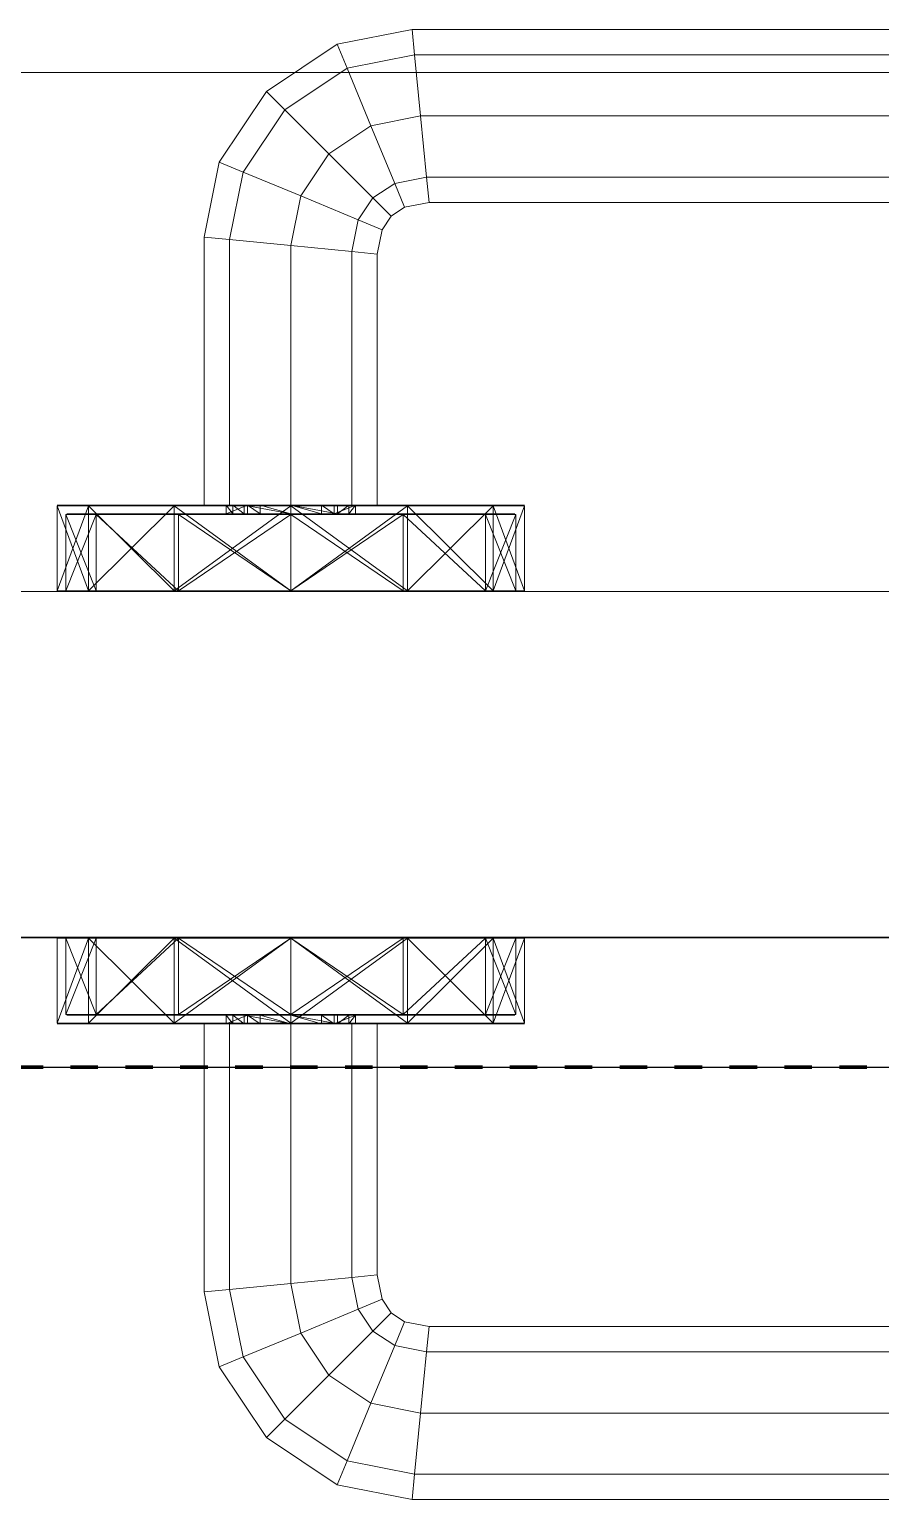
# Model space of a CAD drawing. Header units: millimetres. Extents: x -5300 to 98858, y -5196 to 93886.
# Drawn here: x 6457.8 to 6556.2, y 88325 to 88495 of the extents above; entities that cross this region are included whole.
import ezdxf

# ---------------------------------------------------------------- set-up
doc = ezdxf.new("R2010")
doc.units = ezdxf.units.MM
doc.linetypes.add('Штрих', pattern=[6.35, 3.175, -3.175])
doc.linetypes.add('Штрих_2_', pattern=[6.35, 3.175, -3.175])
for name, color, linetype, lineweight, true_color in [('_Разделитель помещений_', 4, 'Штрих', 70, 0x00ffff), ('Двери', 7, 'Continuous', 18, 0x7f7f7f), ('Стены', 7, 'Continuous', 18, 0x7f7f7f), ('Стены разрез', 7, 'Continuous', 50, 0x7f7f7f)]:
    doc.layers.add(name, color=color, linetype=linetype, lineweight=lineweight, true_color=true_color)

# ---------------------------------------------------------------- blocks, each defined once
blk = doc.blocks.new('СТВ_Перегородка_Кирпич 208370 - СТВ_Перегородка_Кирпич 208370-248292-Подвал')
at = {"layer": 'Стены', "color": 254, "true_color": 0xd4d4d4}
for p, q in [((6350, 88390), (6970, 88390)), ((6970, 88390), (6350, 88390)), ((6970, 88375), (6350, 88375))]:
    blk.add_line(p, q, dxfattribs=at)
at = {"layer": 'Стены разрез', "color": 254, "lineweight": 25, "true_color": 0xd4d4d4}
for p, q in [((150, 88390), (12600, 88390)), ((7230, 88390), (5340, 88390)), ((5340, 88375), (7230, 88375))]:
    blk.add_line(p, q, dxfattribs=at)
blk = doc.blocks.new('Дн-12 208426 - Дн-12-248355-Подвал')
at = {"layer": 'Двери', "color": 254, "true_color": 0xd4d4d4}
for p, q in [((6493.36, 88493.28), (6502.02, 88495)), ((6502.02, 88495), (6493.36, 88493.28)), ((6502.02, 88495), (6502.3, 88492.07)), ((6502.3, 88492.07), (6502.02, 88495)), ((6502.02, 88495), (6583.98, 88495)), ((6502.3, 88492.07), (6502.02, 88495)), ((6583.98, 88495), (6502.02, 88495)), ((6502.02, 88495), (6502.3, 88492.07)), ((6485.18, 88487.82), (6493.36, 88493.28)), ((6493.36, 88493.28), (6485.18, 88487.82)), ((6493.36, 88493.28), (6494.5, 88490.52)), ((6494.5, 88490.52), (6493.36, 88493.28)), ((6494.5, 88490.52), (6493.36, 88493.28)), ((6493.36, 88493.28), (6494.5, 88490.52)), ((6502.3, 88492.07), (6494.5, 88490.52)), ((6494.5, 88490.52), (6502.3, 88492.07)), ((6494.5, 88490.52), (6502.3, 88492.07)), ((6502.3, 88492.07), (6494.5, 88490.52)), ((6583.7, 88492.07), (6502.3, 88492.07)), ((6502.3, 88492.07), (6503, 88485)), ((6503, 88485), (6502.3, 88492.07)), ((6502.3, 88492.07), (6583.7, 88492.07)), ((6502.3, 88492.07), (6583.7, 88492.07)), ((6503, 88485), (6502.3, 88492.07)), ((6583.7, 88492.07), (6502.3, 88492.07)), ((6502.3, 88492.07), (6503, 88485)), ((6494.5, 88490.52), (6487.3, 88485.7)), ((6487.3, 88485.7), (6494.5, 88490.52)), ((6487.3, 88485.7), (6494.5, 88490.52)), ((6494.5, 88490.52), (6487.3, 88485.7)), ((6494.5, 88490.52), (6497.26, 88483.86)), ((6497.26, 88483.86), (6494.5, 88490.52)), ((6497.26, 88483.86), (6494.5, 88490.52)), ((6494.5, 88490.52), (6497.26, 88483.86)), ((6970, 88490), (6350, 88490)), ((6350, 88490), (6970, 88490)), ((6450, 88490), (6870, 88490)), ((6870, 88490), (6450, 88490)), ((6479.72, 88479.64), (6485.18, 88487.82)), ((6485.18, 88487.82), (6479.72, 88479.64)), ((6485.18, 88487.82), (6487.3, 88485.7)), ((6487.3, 88485.7), (6485.18, 88487.82)), ((6487.3, 88485.7), (6485.18, 88487.82)), ((6485.18, 88487.82), (6487.3, 88485.7)), ((6487.3, 88485.7), (6482.48, 88478.5)), ((6482.48, 88478.5), (6487.3, 88485.7)), ((6482.48, 88478.5), (6487.3, 88485.7)), ((6487.3, 88485.7), (6482.48, 88478.5)), ((6487.3, 88485.7), (6492.39, 88480.61)), ((6492.39, 88480.61), (6487.3, 88485.7)), ((6492.39, 88480.61), (6487.3, 88485.7)), ((6487.3, 88485.7), (6492.39, 88480.61)), ((6497.26, 88483.86), (6492.39, 88480.61)), ((6492.39, 88480.61), (6497.26, 88483.86)), ((6492.39, 88480.61), (6497.26, 88483.86)), ((6497.26, 88483.86), (6492.39, 88480.61)), ((6503, 88485), (6497.26, 88483.86)), ((6497.26, 88483.86), (6503, 88485)), ((6497.26, 88483.86), (6503, 88485)), ((6503, 88485), (6497.26, 88483.86)), ((6497.26, 88483.86), (6500.02, 88477.2)), ((6500.02, 88477.2), (6497.26, 88483.86)), ((6500.02, 88477.2), (6497.26, 88483.86)), ((6497.26, 88483.86), (6500.02, 88477.2)), ((6583, 88485), (6503, 88485)), ((6503, 88485), (6503.7, 88477.93)), ((6503.7, 88477.93), (6503, 88485)), ((6503, 88485), (6583, 88485)), ((6503, 88485), (6583, 88485)), ((6503.7, 88477.93), (6503, 88485)), ((6583, 88485), (6503, 88485)), ((6503, 88485), (6503.7, 88477.93)), ((6492.39, 88480.61), (6489.14, 88475.74)), ((6489.14, 88475.74), (6492.39, 88480.61)), ((6489.14, 88475.74), (6492.39, 88480.61)), ((6492.39, 88480.61), (6489.14, 88475.74)), ((6492.39, 88480.61), (6497.49, 88475.51)), ((6497.49, 88475.51), (6492.39, 88480.61)), ((6497.49, 88475.51), (6492.39, 88480.61)), ((6492.39, 88480.61), (6497.49, 88475.51)), ((6478, 88470.98), (6479.72, 88479.64)), ((6479.72, 88479.64), (6478, 88470.98)), ((6479.72, 88479.64), (6482.48, 88478.5)), ((6482.48, 88478.5), (6479.72, 88479.64)), ((6482.48, 88478.5), (6479.72, 88479.64)), ((6479.72, 88479.64), (6482.48, 88478.5)), ((6482.48, 88478.5), (6480.93, 88470.7)), ((6480.93, 88470.7), (6482.48, 88478.5)), ((6480.93, 88470.7), (6482.48, 88478.5)), ((6482.48, 88478.5), (6480.93, 88470.7)), ((6482.48, 88478.5), (6489.14, 88475.74)), ((6489.14, 88475.74), (6482.48, 88478.5)), ((6489.14, 88475.74), (6482.48, 88478.5)), ((6482.48, 88478.5), (6489.14, 88475.74)), ((6500.02, 88477.2), (6497.49, 88475.51)), ((6497.49, 88475.51), (6500.02, 88477.2)), ((6497.49, 88475.51), (6500.02, 88477.2)), ((6500.02, 88477.2), (6497.49, 88475.51)), ((6503.7, 88477.93), (6500.02, 88477.2)), ((6500.02, 88477.2), (6503.7, 88477.93)), ((6500.02, 88477.2), (6503.7, 88477.93)), ((6503.7, 88477.93), (6500.02, 88477.2)), ((6500.02, 88477.2), (6501.16, 88474.44)), ((6501.16, 88474.44), (6500.02, 88477.2)), ((6501.16, 88474.44), (6500.02, 88477.2)), ((6500.02, 88477.2), (6501.16, 88474.44)), ((6582.3, 88477.93), (6503.7, 88477.93)), ((6503.7, 88477.93), (6503.98, 88475)), ((6503.98, 88475), (6503.7, 88477.93)), ((6503.7, 88477.93), (6582.3, 88477.93)), ((6503.7, 88477.93), (6582.3, 88477.93)), ((6503.98, 88475), (6503.7, 88477.93)), ((6582.3, 88477.93), (6503.7, 88477.93)), ((6503.7, 88477.93), (6503.98, 88475)), ((6489.14, 88475.74), (6488, 88470)), ((6488, 88470), (6489.14, 88475.74)), ((6488, 88470), (6489.14, 88475.74)), ((6489.14, 88475.74), (6488, 88470)), ((6489.14, 88475.74), (6495.8, 88472.98)), ((6495.8, 88472.98), (6489.14, 88475.74)), ((6495.8, 88472.98), (6489.14, 88475.74)), ((6489.14, 88475.74), (6495.8, 88472.98)), ((6497.49, 88475.51), (6495.8, 88472.98)), ((6495.8, 88472.98), (6497.49, 88475.51)), ((6495.8, 88472.98), (6497.49, 88475.51)), ((6497.49, 88475.51), (6495.8, 88472.98)), ((6497.49, 88475.51), (6499.6, 88473.4)), ((6499.6, 88473.4), (6497.49, 88475.51)), ((6499.6, 88473.4), (6497.49, 88475.51)), ((6497.49, 88475.51), (6499.6, 88473.4)), ((6503.98, 88475), (6501.16, 88474.44)), ((6501.16, 88474.44), (6503.98, 88475)), ((6582.02, 88475), (6503.98, 88475)), ((6503.98, 88475), (6582.02, 88475)), ((6499.6, 88473.4), (6498.56, 88471.84)), ((6498.56, 88471.84), (6499.6, 88473.4)), ((6501.16, 88474.44), (6499.6, 88473.4)), ((6499.6, 88473.4), (6501.16, 88474.44)), ((6495.8, 88472.98), (6495.07, 88469.3)), ((6495.07, 88469.3), (6495.8, 88472.98)), ((6495.07, 88469.3), (6495.8, 88472.98)), ((6495.8, 88472.98), (6495.07, 88469.3)), ((6495.8, 88472.98), (6498.56, 88471.84)), ((6498.56, 88471.84), (6495.8, 88472.98)), ((6498.56, 88471.84), (6495.8, 88472.98)), ((6495.8, 88472.98), (6498.56, 88471.84)), ((6498.56, 88471.84), (6498, 88469.02)), ((6498, 88469.02), (6498.56, 88471.84)), ((6478, 88440), (6478, 88470.98)), ((6478, 88470.98), (6480.93, 88470.7)), ((6480.93, 88470.7), (6478, 88470.98)), ((6478, 88470.98), (6478, 88440)), ((6480.93, 88470.7), (6478, 88470.98)), ((6478, 88470.98), (6480.93, 88470.7)), ((6480.93, 88470.7), (6480.93, 88440)), ((6480.93, 88440), (6480.93, 88470.7)), ((6480.93, 88440), (6480.93, 88470.7)), ((6480.93, 88470.7), (6488, 88470)), ((6488, 88470), (6480.93, 88470.7)), ((6480.93, 88470.7), (6480.93, 88440)), ((6488, 88470), (6480.93, 88470.7)), ((6480.93, 88470.7), (6488, 88470)), ((6488, 88470), (6488, 88440)), ((6488, 88440), (6488, 88470)), ((6488, 88440), (6488, 88470)), ((6488, 88470), (6495.07, 88469.3)), ((6495.07, 88469.3), (6488, 88470)), ((6488, 88470), (6488, 88440)), ((6495.07, 88469.3), (6488, 88470)), ((6488, 88470), (6495.07, 88469.3)), ((6495.07, 88469.3), (6495.07, 88440)), ((6495.07, 88440), (6495.07, 88469.3)), ((6495.07, 88440), (6495.07, 88469.3)), ((6495.07, 88469.3), (6498, 88469.02)), ((6498, 88469.02), (6495.07, 88469.3)), ((6495.07, 88469.3), (6495.07, 88440)), ((6498, 88469.02), (6495.07, 88469.3)), ((6495.07, 88469.3), (6498, 88469.02)), ((6498, 88469.02), (6498, 88440)), ((6498, 88440), (6498, 88469.02)), ((6464.62, 88440), (6461, 88440)), ((6461, 88440), (6464.62, 88440)), ((6461, 88440), (6474.5, 88440)), ((6464.62, 88439.9), (6461, 88439.9)), ((6461, 88439.9), (6464.62, 88439.9)), ((6461, 88439.9), (6461, 88430.1)), ((6464.62, 88439.9), (6461, 88430.1)), ((6461, 88439.9), (6464.62, 88430.1)), ((6464.62, 88439.9), (6461, 88439.9)), ((6461, 88439.9), (6464.62, 88439.9)), ((6461, 88439.9), (6461, 88430.1)), ((6464.62, 88439.9), (6461, 88430.1)), ((6461, 88439.9), (6464.62, 88430.1)), ((6464.7, 88440), (6461.1, 88440)), ((6461.1, 88440), (6464.7, 88440)), ((6483, 88440), (6461.1, 88440)), ((6483, 88440), (6461.1, 88440)), ((6483, 88440), (6461.1, 88440)), ((6474.5, 88440), (6464.62, 88440)), ((6464.62, 88440), (6474.5, 88440)), ((6464.62, 88440), (6474.5, 88440)), ((6474.5, 88439.9), (6464.62, 88439.9)), ((6474.5, 88439.9), (6464.62, 88439.9)), ((6474.5, 88439.9), (6464.62, 88430.1)), ((6464.62, 88439.9), (6464.62, 88430.1)), ((6474.5, 88430.1), (6464.62, 88439.9)), ((6464.62, 88430.1), (6464.62, 88439.9)), ((6474.5, 88439.9), (6464.62, 88439.9)), ((6474.5, 88439.9), (6464.62, 88439.9)), ((6474.5, 88439.9), (6464.62, 88430.1)), ((6464.62, 88439.9), (6464.62, 88430.1)), ((6474.5, 88430.1), (6464.62, 88439.9)), ((6464.62, 88430.1), (6464.62, 88439.9)), ((6474.55, 88440), (6464.7, 88440)), ((6474.55, 88440), (6464.7, 88440)), ((6481.28, 88440), (6464.7, 88440)), ((6480.53, 88440), (6464.7, 88440)), ((6483, 88440), (6464.7, 88440)), ((6483, 88440), (6464.7, 88440)), ((6483, 88440), (6464.7, 88440)), ((6488, 88440), (6474.5, 88440)), ((6488, 88440), (6474.5, 88440)), ((6501.5, 88440), (6474.5, 88440)), ((6501.5, 88440), (6474.5, 88440)), ((6501.5, 88440), (6474.5, 88440)), ((6474.5, 88440), (6474.5, 88440)), ((6488, 88439.9), (6474.5, 88439.9)), ((6488, 88439.9), (6474.5, 88439.9)), ((6488, 88430.1), (6474.5, 88439.9)), ((6474.5, 88439.9), (6474.5, 88430.1)), ((6488, 88439.9), (6474.5, 88430.1)), ((6474.5, 88430.1), (6474.5, 88439.9)), ((6474.5, 88439.9), (6488, 88439.9)), ((6488, 88439.9), (6474.5, 88439.9)), ((6474.5, 88439.9), (6474.5, 88430.1)), ((6474.5, 88430.1), (6488, 88439.9)), ((6488, 88439.9), (6474.5, 88430.1)), ((6474.5, 88430.1), (6474.5, 88439.9)), ((6488, 88440), (6474.55, 88440)), ((6488, 88440), (6474.55, 88440)), ((6482.62, 88440), (6474.55, 88440)), ((6481.28, 88440), (6474.55, 88440)), ((6474.55, 88440), (6483, 88440)), ((6474.55, 88440), (6483, 88440)), ((6474.55, 88440), (6484.46, 88440)), ((6480.93, 88440), (6478, 88440)), ((6478, 88440), (6480.93, 88440)), ((6481.28, 88440), (6480.53, 88440)), ((6480.53, 88439), (6480.53, 88440)), ((6480.53, 88440), (6483, 88440)), ((6481.28, 88439), (6480.53, 88440)), ((6480.53, 88439), (6483, 88440)), ((6480.53, 88440), (6483, 88440)), ((6488, 88440), (6480.93, 88440)), ((6480.93, 88440), (6488, 88440)), ((6482.62, 88440), (6481.28, 88440)), ((6481.28, 88440), (6482.62, 88439)), ((6481.28, 88440), (6481.28, 88439)), ((6488, 88440), (6482.62, 88440)), ((6488, 88440), (6482.62, 88440)), ((6488, 88439), (6482.62, 88440)), ((6482.62, 88440), (6482.62, 88439)), ((6483, 88440), (6483, 88439)), ((6483, 88440), (6484.46, 88440)), ((6483, 88440), (6483, 88439)), ((6483, 88440), (6483, 88440)), ((6483, 88440), (6483, 88439)), ((6483, 88440), (6483, 88439)), ((6483, 88440), (6483, 88440)), ((6483, 88440), (6483, 88440)), ((6483, 88440), (6483, 88439)), ((6483, 88440), (6483, 88439)), ((6483, 88440), (6483, 88439)), ((6483, 88440), (6483, 88440)), ((6483, 88440), (6484.46, 88439)), ((6483, 88439), (6483, 88440)), ((6483, 88439), (6483, 88440)), ((6483, 88439), (6483, 88440)), ((6483, 88439), (6483, 88440)), ((6483, 88440), (6483, 88440)), ((6488, 88440), (6484.46, 88440)), ((6488, 88440), (6484.46, 88440)), ((6488, 88439), (6484.46, 88440)), ((6484.46, 88440), (6484.46, 88439)), ((6501.45, 88440), (6488, 88440)), ((6501.45, 88440), (6488, 88440)), ((6493.38, 88440), (6488, 88440)), ((6488, 88440), (6491.54, 88440)), ((6493.38, 88439), (6488, 88440)), ((6493.38, 88440), (6488, 88440)), ((6488, 88440), (6488, 88440)), ((6488, 88440), (6488, 88439)), ((6488, 88440), (6488, 88440)), ((6488, 88440), (6491.54, 88440)), ((6488, 88440), (6491.54, 88439)), ((6488, 88440), (6488, 88439)), ((6488, 88440), (6501.5, 88440)), ((6501.5, 88440), (6488, 88440)), ((6495.07, 88440), (6488, 88440)), ((6488, 88440), (6495.07, 88440)), ((6501.5, 88439.9), (6488, 88439.9)), ((6501.5, 88439.9), (6488, 88439.9)), ((6501.5, 88430.1), (6488, 88439.9)), ((6488, 88439.9), (6488, 88430.1)), ((6501.5, 88439.9), (6488, 88430.1)), ((6488, 88430.1), (6488, 88439.9)), ((6488, 88439.9), (6501.5, 88439.9)), ((6501.5, 88439.9), (6488, 88439.9)), ((6488, 88430.1), (6488, 88439.9)), ((6488, 88430.1), (6501.5, 88439.9)), ((6501.5, 88439.9), (6488, 88430.1)), ((6488, 88430.1), (6488, 88439.9)), ((6493, 88440), (6491.54, 88440)), ((6493, 88439), (6491.54, 88440)), ((6501.45, 88440), (6491.54, 88440)), ((6491.54, 88440), (6491.54, 88439)), ((6495.47, 88440), (6493, 88440)), ((6493, 88440), (6493, 88439)), ((6493, 88440), (6493, 88439)), ((6495.47, 88440), (6493, 88440)), ((6495.47, 88440), (6493, 88439)), ((6511.3, 88440), (6493, 88440)), ((6493, 88440), (6493, 88440)), ((6493, 88440), (6493, 88440)), ((6493, 88440), (6514.9, 88440)), ((6493, 88440), (6493, 88439)), ((6493, 88440), (6493, 88439)), ((6493, 88440), (6493, 88439)), ((6493, 88440), (6514.9, 88440)), ((6493, 88440), (6493, 88440)), ((6493, 88440), (6493, 88439)), ((6493, 88440), (6493, 88439)), ((6514.9, 88440), (6493, 88440)), ((6493, 88440), (6493, 88440)), ((6493, 88440), (6493, 88439)), ((6493, 88440), (6493, 88439)), ((6493, 88440), (6511.3, 88440)), ((6493, 88440), (6493, 88440)), ((6493, 88440), (6493, 88439)), ((6493, 88440), (6511.3, 88440)), ((6493, 88440), (6501.45, 88440)), ((6493, 88440), (6493, 88439)), ((6493, 88440), (6501.45, 88440)), ((6494.72, 88440), (6493.38, 88440)), ((6494.72, 88440), (6493.38, 88439)), ((6501.45, 88440), (6493.38, 88440)), ((6493.38, 88439), (6493.38, 88440)), ((6495.47, 88440), (6494.72, 88440)), ((6495.47, 88440), (6494.72, 88439)), ((6494.72, 88440), (6501.45, 88440)), ((6494.72, 88440), (6511.3, 88440)), ((6494.72, 88440), (6494.72, 88439)), ((6498, 88440), (6495.07, 88440)), ((6495.07, 88440), (6498, 88440)), ((6495.47, 88440), (6495.47, 88439)), ((6495.47, 88440), (6511.3, 88440)), ((6501.45, 88440), (6511.3, 88440)), ((6511.3, 88440), (6501.45, 88440)), ((6501.5, 88440), (6511.38, 88440)), ((6511.38, 88440), (6501.5, 88440)), ((6501.5, 88440), (6515, 88440)), ((6501.5, 88440), (6511.38, 88440)), ((6501.5, 88440), (6501.5, 88440)), ((6511.38, 88439.9), (6501.5, 88439.9)), ((6511.38, 88439.9), (6501.5, 88439.9)), ((6511.38, 88439.9), (6501.5, 88430.1)), ((6501.5, 88439.9), (6501.5, 88430.1)), ((6511.38, 88430.1), (6501.5, 88439.9)), ((6501.5, 88430.1), (6501.5, 88439.9)), ((6501.5, 88439.9), (6511.38, 88439.9)), ((6511.38, 88439.9), (6501.5, 88439.9)), ((6501.5, 88430.1), (6501.5, 88439.9)), ((6501.5, 88430.1), (6511.38, 88439.9)), ((6511.38, 88430.1), (6501.5, 88439.9)), ((6501.5, 88430.1), (6501.5, 88439.9)), ((6511.3, 88440), (6514.9, 88440)), ((6514.9, 88440), (6511.3, 88440)), ((6511.38, 88440), (6515, 88440)), ((6515, 88440), (6511.38, 88440)), ((6511.38, 88439.9), (6515, 88439.9)), ((6515, 88439.9), (6511.38, 88439.9)), ((6511.38, 88430.1), (6511.38, 88439.9)), ((6511.38, 88430.1), (6515, 88439.9)), ((6515, 88430.1), (6511.38, 88439.9)), ((6511.38, 88430.1), (6511.38, 88439.9)), ((6511.38, 88439.9), (6515, 88439.9)), ((6515, 88439.9), (6511.38, 88439.9)), ((6511.38, 88430.1), (6511.38, 88439.9)), ((6511.38, 88430.1), (6515, 88439.9)), ((6515, 88430.1), (6511.38, 88439.9)), ((6511.38, 88430.1), (6511.38, 88439.9)), ((6515, 88430.1), (6515, 88439.9)), ((6515, 88430.1), (6515, 88439.9)), ((6465.48, 88438.9), (6462, 88438.9)), ((6465.48, 88438.9), (6462, 88438.9)), ((6462, 88430.1), (6462, 88438.9)), ((6465.48, 88430.1), (6462, 88438.9)), ((6465.48, 88438.9), (6462, 88430.1)), ((6465.57, 88439), (6462.1, 88439)), ((6465.57, 88439), (6462.1, 88439)), ((6483, 88439), (6462.1, 88439)), ((6483, 88439), (6462.1, 88439)), ((6483, 88439), (6462.1, 88439)), ((6475, 88438.9), (6465.48, 88438.9)), ((6475, 88438.9), (6465.48, 88438.9)), ((6475, 88430.1), (6465.48, 88438.9)), ((6475, 88430.1), (6465.48, 88438.9)), ((6465.48, 88430.1), (6465.48, 88438.9)), ((6465.48, 88438.9), (6465.48, 88430.1)), ((6475.05, 88439), (6465.57, 88439)), ((6475.05, 88439), (6465.57, 88439)), ((6481.28, 88439), (6465.57, 88439)), ((6480.53, 88439), (6465.57, 88439)), ((6483, 88439), (6465.57, 88439)), ((6465.57, 88439), (6483, 88439)), ((6483, 88439), (6465.57, 88439)), ((6488, 88438.9), (6475, 88438.9)), ((6488, 88438.9), (6475, 88438.9)), ((6488, 88430.1), (6475, 88438.9)), ((6488, 88438.9), (6475, 88430.1)), ((6475, 88430.1), (6475, 88438.9)), ((6475, 88438.9), (6475, 88430.1)), ((6488, 88439), (6475.05, 88439)), ((6488, 88439), (6475.05, 88439)), ((6482.62, 88439), (6475.05, 88439)), ((6475.05, 88439), (6481.28, 88439)), ((6475.05, 88439), (6484.46, 88439)), ((6475.05, 88439), (6483, 88439)), ((6475.05, 88439), (6483, 88439)), ((6481.28, 88439), (6480.53, 88439)), ((6480.53, 88439), (6483, 88439)), ((6480.53, 88439), (6483, 88439)), ((6482.62, 88439), (6481.28, 88439)), ((6488, 88439), (6482.62, 88439)), ((6488, 88439), (6482.62, 88439)), ((6484.46, 88439), (6483, 88439)), ((6483, 88439), (6483, 88439)), ((6483, 88439), (6483, 88439)), ((6483, 88439), (6483, 88439)), ((6483, 88439), (6483, 88439)), ((6483, 88439), (6483, 88439)), ((6488, 88439), (6484.46, 88439)), ((6488, 88439), (6484.46, 88439)), ((6500.95, 88439), (6488, 88439)), ((6488, 88439), (6500.95, 88439)), ((6493.38, 88439), (6488, 88439)), ((6491.54, 88439), (6488, 88439)), ((6493.38, 88439), (6488, 88439)), ((6488, 88439), (6488, 88439)), ((6491.54, 88439), (6488, 88439)), ((6488, 88439), (6488, 88439)), ((6501, 88438.9), (6488, 88438.9)), ((6488, 88438.9), (6501, 88438.9)), ((6501, 88430.1), (6488, 88438.9)), ((6488, 88430.1), (6488, 88438.9)), ((6488, 88438.9), (6488, 88430.1)), ((6488, 88430.1), (6501, 88438.9)), ((6493, 88439), (6491.54, 88439)), ((6491.54, 88439), (6500.95, 88439)), ((6495.47, 88439), (6493, 88439)), ((6495.47, 88439), (6493, 88439)), ((6493, 88439), (6493, 88439)), ((6493, 88439), (6500.95, 88439)), ((6493, 88439), (6493, 88439)), ((6493, 88439), (6500.95, 88439)), ((6493, 88439), (6510.43, 88439)), ((6493, 88439), (6493, 88439)), ((6493, 88439), (6510.43, 88439)), ((6493, 88439), (6513.9, 88439)), ((6493, 88439), (6493, 88439)), ((6493, 88439), (6513.9, 88439)), ((6493, 88439), (6493, 88439)), ((6493, 88439), (6510.43, 88439)), ((6493, 88439), (6513.9, 88439)), ((6494.72, 88439), (6493.38, 88439)), ((6493.38, 88439), (6500.95, 88439)), ((6495.47, 88439), (6494.72, 88439)), ((6494.72, 88439), (6510.43, 88439)), ((6494.72, 88439), (6500.95, 88439)), ((6495.47, 88439), (6510.43, 88439)), ((6510.43, 88439), (6500.95, 88439)), ((6500.95, 88439), (6510.43, 88439)), ((6510.52, 88438.9), (6501, 88438.9)), ((6501, 88438.9), (6510.52, 88438.9)), ((6510.52, 88430.1), (6501, 88438.9)), ((6501, 88430.1), (6501, 88438.9)), ((6501, 88430.1), (6501, 88438.9)), ((6501, 88438.9), (6510.52, 88430.1)), ((6510.43, 88439), (6513.9, 88439)), ((6510.43, 88439), (6513.9, 88439)), ((6510.52, 88438.9), (6514, 88438.9)), ((6510.52, 88438.9), (6514, 88438.9)), ((6510.52, 88438.9), (6510.52, 88430.1)), ((6510.52, 88430.1), (6514, 88438.9)), ((6510.52, 88430.1), (6510.52, 88438.9)), ((6510.52, 88438.9), (6514, 88430.1)), ((6514, 88430.1), (6514, 88438.9)), ((6438, 88430), (6882, 88430)), ((6882, 88430), (6438, 88430)), ((6438, 88430), (6882, 88430)), ((6882, 88430), (6438, 88430)), ((6438, 88430), (6882, 88430)), ((6882, 88430), (6438, 88430)), ((6450, 88430), (6870, 88430)), ((6870, 88430), (6450, 88430)), ((6464.62, 88430.1), (6461, 88430.1)), ((6461, 88430.1), (6464.62, 88430.1)), ((6464.62, 88430.1), (6461, 88430.1)), ((6461, 88430.1), (6464.62, 88430.1)), ((6464.62, 88430), (6461, 88430)), ((6461, 88430), (6464.62, 88430)), ((6474.5, 88430), (6461, 88430)), ((6464.7, 88430), (6461.1, 88430)), ((6461.1, 88430), (6464.7, 88430)), ((6465.4, 88430), (6461.1, 88430)), ((6461.1, 88430), (6461.9, 88430)), ((6461.1, 88430), (6465.4, 88430)), ((6465.4, 88430), (6461.9, 88430)), ((6461.9, 88430), (6465.4, 88430)), ((6465.48, 88430.1), (6462, 88430.1)), ((6465.48, 88430.1), (6462, 88430.1)), ((6474.5, 88430.1), (6464.62, 88430.1)), ((6474.5, 88430.1), (6464.62, 88430.1)), ((6474.5, 88430.1), (6464.62, 88430.1)), ((6474.5, 88430.1), (6464.62, 88430.1)), ((6474.5, 88430), (6464.62, 88430)), ((6464.62, 88430), (6474.5, 88430)), ((6474.5, 88430), (6464.62, 88430)), ((6474.55, 88430), (6464.7, 88430)), ((6474.55, 88430), (6464.7, 88430)), ((6474.95, 88430), (6464.7, 88430)), ((6464.7, 88430), (6465.4, 88430)), ((6474.95, 88430), (6464.7, 88430)), ((6465.4, 88430), (6464.7, 88430)), ((6474.95, 88430), (6465.4, 88430)), ((6474.95, 88430), (6465.4, 88430)), ((6475, 88430.1), (6465.48, 88430.1)), ((6475, 88430.1), (6465.48, 88430.1)), ((6488, 88430.1), (6474.5, 88430.1)), ((6488, 88430.1), (6474.5, 88430.1)), ((6474.5, 88430.1), (6488, 88430.1)), ((6488, 88430.1), (6474.5, 88430.1)), ((6488, 88430), (6474.5, 88430)), ((6474.5, 88430), (6488, 88430)), ((6474.5, 88430), (6474.5, 88430)), ((6474.5, 88430), (6501.5, 88430)), ((6474.5, 88430), (6501.5, 88430)), ((6474.5, 88430), (6501.5, 88430)), ((6488, 88430), (6474.55, 88430)), ((6488, 88430), (6474.55, 88430)), ((6474.55, 88430), (6474.95, 88430)), ((6474.95, 88430), (6474.55, 88430)), ((6488, 88430), (6474.95, 88430)), ((6488, 88430), (6474.95, 88430)), ((6488, 88430), (6474.95, 88430)), ((6488, 88430), (6474.95, 88430)), ((6488, 88430.1), (6475, 88430.1)), ((6488, 88430.1), (6475, 88430.1)), ((6501.5, 88430.1), (6488, 88430.1)), ((6501, 88430.1), (6488, 88430.1)), ((6501.5, 88430.1), (6488, 88430.1)), ((6488, 88430.1), (6501, 88430.1)), ((6488, 88430.1), (6501.5, 88430.1)), ((6501.5, 88430.1), (6488, 88430.1)), ((6501.45, 88430), (6488, 88430)), ((6501.05, 88430), (6488, 88430)), ((6501.05, 88430), (6488, 88430)), ((6501.45, 88430), (6488, 88430)), ((6501.05, 88430), (6488, 88430)), ((6488, 88430), (6488, 88430)), ((6501.05, 88430), (6488, 88430)), ((6488, 88430), (6488, 88430)), ((6488, 88430), (6501.5, 88430)), ((6488, 88430), (6501.5, 88430)), ((6510.52, 88430.1), (6501, 88430.1)), ((6501, 88430.1), (6510.52, 88430.1)), ((6510.6, 88430), (6501.05, 88430)), ((6510.6, 88430), (6501.05, 88430)), ((6501.45, 88430), (6501.05, 88430)), ((6501.05, 88430), (6501.45, 88430)), ((6511.3, 88430), (6501.45, 88430)), ((6511.3, 88430), (6501.45, 88430)), ((6510.6, 88430), (6501.45, 88430)), ((6510.6, 88430), (6501.45, 88430)), ((6511.38, 88430.1), (6501.5, 88430.1)), ((6511.38, 88430.1), (6501.5, 88430.1)), ((6501.5, 88430.1), (6511.38, 88430.1)), ((6511.38, 88430.1), (6501.5, 88430.1)), ((6501.5, 88430), (6511.38, 88430)), ((6511.38, 88430), (6501.5, 88430)), ((6501.5, 88430), (6501.5, 88430)), ((6511.38, 88430), (6501.5, 88430)), ((6515, 88430), (6501.5, 88430)), ((6510.52, 88430.1), (6514, 88430.1)), ((6510.52, 88430.1), (6514, 88430.1)), ((6510.6, 88430), (6514.1, 88430)), ((6514.1, 88430), (6510.6, 88430)), ((6510.6, 88430), (6511.3, 88430)), ((6510.6, 88430), (6514.9, 88430)), ((6514.9, 88430), (6510.6, 88430)), ((6510.6, 88430), (6511.3, 88430)), ((6511.3, 88430), (6514.9, 88430)), ((6514.9, 88430), (6511.3, 88430)), ((6511.38, 88430.1), (6515, 88430.1)), ((6515, 88430.1), (6511.38, 88430.1)), ((6511.38, 88430.1), (6515, 88430.1)), ((6515, 88430.1), (6511.38, 88430.1)), ((6511.38, 88430), (6515, 88430)), ((6515, 88430), (6511.38, 88430)), ((6514.1, 88430), (6514.9, 88430)), ((6350, 88390), (6970, 88390)), ((6350, 88390), (6970, 88390)), ((6882, 88390), (6438, 88390)), ((6882, 88390), (6438, 88390)), ((6882, 88390), (6438, 88390)), ((6882, 88390), (6438, 88390)), ((6438, 88390), (6882, 88390)), ((6438, 88390), (6882, 88390)), ((6464.62, 88390), (6461, 88390)), ((6461, 88390), (6464.62, 88390)), ((6461, 88390), (6474.5, 88390)), ((6464.62, 88389.9), (6461, 88389.9)), ((6464.62, 88389.9), (6461, 88389.9)), ((6461, 88389.9), (6461, 88380.1)), ((6464.62, 88389.9), (6461, 88380.1)), ((6464.62, 88389.9), (6461, 88380.1)), ((6464.62, 88389.9), (6461, 88389.9)), ((6461, 88389.9), (6464.62, 88389.9)), ((6461, 88380.1), (6461, 88389.9)), ((6464.62, 88389.9), (6461, 88380.1)), ((6461, 88380.1), (6464.62, 88389.9)), ((6464.7, 88390), (6461.1, 88390)), ((6461.1, 88390), (6464.7, 88390)), ((6465.4, 88390), (6461.1, 88390)), ((6461.9, 88390), (6461.1, 88390)), ((6461.1, 88390), (6465.4, 88390)), ((6465.4, 88390), (6461.9, 88390)), ((6461.9, 88390), (6465.4, 88390)), ((6465.48, 88389.9), (6462, 88389.9)), ((6462, 88389.9), (6465.48, 88389.9)), ((6462, 88381.1), (6462, 88389.9)), ((6465.48, 88389.9), (6462, 88381.1)), ((6462, 88389.9), (6465.48, 88381.1)), ((6474.5, 88390), (6464.62, 88390)), ((6464.62, 88390), (6474.5, 88390)), ((6464.62, 88390), (6474.5, 88390)), ((6474.5, 88389.9), (6464.62, 88389.9)), ((6474.5, 88389.9), (6464.62, 88389.9)), ((6474.5, 88389.9), (6464.62, 88380.1)), ((6474.5, 88389.9), (6464.62, 88380.1)), ((6464.62, 88389.9), (6464.62, 88380.1)), ((6464.62, 88389.9), (6464.62, 88380.1)), ((6474.5, 88389.9), (6464.62, 88389.9)), ((6464.62, 88389.9), (6474.5, 88389.9)), ((6474.5, 88380.1), (6464.62, 88389.9)), ((6464.62, 88380.1), (6464.62, 88389.9)), ((6464.62, 88380.1), (6464.62, 88389.9)), ((6464.62, 88380.1), (6474.5, 88389.9)), ((6474.55, 88390), (6464.7, 88390)), ((6474.55, 88390), (6464.7, 88390)), ((6474.95, 88390), (6464.7, 88390)), ((6465.4, 88390), (6464.7, 88390)), ((6474.95, 88390), (6464.7, 88390)), ((6465.4, 88390), (6464.7, 88390)), ((6474.95, 88390), (6465.4, 88390)), ((6474.95, 88390), (6465.4, 88390)), ((6475, 88389.9), (6465.48, 88389.9)), ((6475, 88389.9), (6465.48, 88389.9)), ((6475, 88389.9), (6465.48, 88381.1)), ((6465.48, 88381.1), (6465.48, 88389.9)), ((6475, 88389.9), (6465.48, 88381.1)), ((6465.48, 88381.1), (6465.48, 88389.9)), ((6488, 88390), (6474.5, 88390)), ((6488, 88390), (6474.5, 88390)), ((6501.5, 88390), (6474.5, 88390)), ((6501.5, 88390), (6474.5, 88390)), ((6501.5, 88390), (6474.5, 88390)), ((6474.5, 88390), (6474.5, 88390)), ((6488, 88389.9), (6474.5, 88389.9)), ((6488, 88389.9), (6474.5, 88389.9)), ((6488, 88380.1), (6474.5, 88389.9)), ((6488, 88380.1), (6474.5, 88389.9)), ((6474.5, 88389.9), (6474.5, 88380.1)), ((6474.5, 88389.9), (6474.5, 88380.1)), ((6488, 88389.9), (6474.5, 88389.9)), ((6474.5, 88389.9), (6488, 88389.9)), ((6474.5, 88380.1), (6488, 88389.9)), ((6474.5, 88380.1), (6474.5, 88389.9)), ((6474.5, 88380.1), (6474.5, 88389.9)), ((6474.5, 88389.9), (6488, 88380.1)), ((6488, 88390), (6474.55, 88390)), ((6488, 88390), (6474.55, 88390)), ((6474.95, 88390), (6474.55, 88390)), ((6474.95, 88390), (6474.55, 88390)), ((6488, 88390), (6474.95, 88390)), ((6488, 88390), (6474.95, 88390)), ((6488, 88390), (6474.95, 88390)), ((6488, 88390), (6474.95, 88390)), ((6488, 88389.9), (6475, 88389.9)), ((6488, 88389.9), (6475, 88389.9)), ((6488, 88389.9), (6475, 88381.1)), ((6475, 88381.1), (6475, 88389.9)), ((6488, 88381.1), (6475, 88389.9)), ((6475, 88381.1), (6475, 88389.9)), ((6501.05, 88390), (6488, 88390)), ((6501.45, 88390), (6488, 88390)), ((6501.05, 88390), (6488, 88390)), ((6501.45, 88390), (6488, 88390)), ((6501.05, 88390), (6488, 88390)), ((6488, 88390), (6488, 88390)), ((6501.05, 88390), (6488, 88390)), ((6488, 88390), (6488, 88390)), ((6488, 88390), (6501.5, 88390)), ((6501.5, 88390), (6488, 88390)), ((6501, 88389.9), (6488, 88389.9)), ((6501.5, 88389.9), (6488, 88389.9)), ((6501, 88389.9), (6488, 88389.9)), ((6488, 88389.9), (6501.5, 88389.9)), ((6501, 88389.9), (6488, 88381.1)), ((6488, 88381.1), (6488, 88389.9)), ((6501.5, 88380.1), (6488, 88389.9)), ((6488, 88389.9), (6488, 88380.1)), ((6501, 88381.1), (6488, 88389.9)), ((6488, 88381.1), (6488, 88389.9)), ((6488, 88389.9), (6501.5, 88380.1)), ((6488, 88389.9), (6488, 88380.1)), ((6488, 88389.9), (6501.5, 88389.9)), ((6488, 88389.9), (6501.5, 88389.9)), ((6488, 88380.1), (6488, 88389.9)), ((6488, 88380.1), (6501.5, 88389.9)), ((6488, 88380.1), (6488, 88389.9)), ((6488, 88389.9), (6501.5, 88380.1)), ((6501, 88389.9), (6510.52, 88389.9)), ((6510.52, 88389.9), (6501, 88389.9)), ((6501, 88381.1), (6501, 88389.9)), ((6501, 88381.1), (6510.52, 88389.9)), ((6510.52, 88389.9), (6501, 88381.1)), ((6501, 88381.1), (6501, 88389.9)), ((6510.6, 88390), (6501.05, 88390)), ((6510.6, 88390), (6501.05, 88390)), ((6501.05, 88390), (6501.45, 88390)), ((6501.05, 88390), (6501.45, 88390)), ((6501.45, 88390), (6511.3, 88390)), ((6511.3, 88390), (6501.45, 88390)), ((6510.6, 88390), (6501.45, 88390)), ((6510.6, 88390), (6501.45, 88390)), ((6501.5, 88390), (6511.38, 88390)), ((6511.38, 88390), (6501.5, 88390)), ((6501.5, 88390), (6515, 88390)), ((6501.5, 88390), (6511.38, 88390)), ((6501.5, 88390), (6501.5, 88390)), ((6511.38, 88389.9), (6501.5, 88389.9)), ((6501.5, 88389.9), (6511.38, 88389.9)), ((6511.38, 88389.9), (6501.5, 88380.1)), ((6501.5, 88389.9), (6501.5, 88380.1)), ((6501.5, 88389.9), (6501.5, 88380.1)), ((6501.5, 88380.1), (6511.38, 88389.9)), ((6501.5, 88389.9), (6511.38, 88389.9)), ((6501.5, 88389.9), (6511.38, 88389.9)), ((6501.5, 88380.1), (6501.5, 88389.9)), ((6501.5, 88389.9), (6511.38, 88380.1)), ((6501.5, 88380.1), (6501.5, 88389.9)), ((6501.5, 88380.1), (6511.38, 88389.9)), ((6510.52, 88389.9), (6514, 88389.9)), ((6514, 88389.9), (6510.52, 88389.9)), ((6510.52, 88381.1), (6510.52, 88389.9)), ((6510.52, 88389.9), (6514, 88381.1)), ((6514, 88389.9), (6510.52, 88381.1)), ((6510.52, 88381.1), (6510.52, 88389.9)), ((6510.6, 88390), (6514.1, 88390)), ((6514.1, 88390), (6510.6, 88390)), ((6510.6, 88390), (6511.3, 88390)), ((6510.6, 88390), (6514.9, 88390)), ((6514.9, 88390), (6510.6, 88390)), ((6510.6, 88390), (6511.3, 88390)), ((6511.3, 88390), (6514.9, 88390)), ((6514.9, 88390), (6511.3, 88390)), ((6511.38, 88390), (6515, 88390)), ((6515, 88390), (6511.38, 88390)), ((6511.38, 88389.9), (6515, 88389.9)), ((6511.38, 88389.9), (6515, 88389.9)), ((6511.38, 88389.9), (6511.38, 88380.1)), ((6511.38, 88389.9), (6515, 88380.1)), ((6511.38, 88389.9), (6511.38, 88380.1)), ((6511.38, 88380.1), (6515, 88389.9)), ((6511.38, 88389.9), (6515, 88389.9)), ((6515, 88389.9), (6511.38, 88389.9)), ((6511.38, 88380.1), (6511.38, 88389.9)), ((6511.38, 88380.1), (6515, 88389.9)), ((6515, 88380.1), (6511.38, 88389.9)), ((6511.38, 88380.1), (6511.38, 88389.9)), ((6514, 88381.1), (6514, 88389.9)), ((6514.1, 88390), (6514.9, 88390)), ((6515, 88389.9), (6515, 88380.1)), ((6515, 88380.1), (6515, 88389.9)), ((6464.62, 88380.1), (6461, 88380.1)), ((6464.62, 88380.1), (6461, 88380.1)), ((6464.62, 88380.1), (6461, 88380.1)), ((6461, 88380.1), (6464.62, 88380.1)), ((6464.62, 88380), (6461, 88380)), ((6461, 88380), (6464.62, 88380)), ((6474.5, 88380), (6461, 88380)), ((6464.7, 88380), (6461.1, 88380)), ((6464.7, 88380), (6461.1, 88380)), ((6483, 88380), (6461.1, 88380)), ((6483, 88380), (6461.1, 88380)), ((6483, 88380), (6461.1, 88380)), ((6465.48, 88381.1), (6462, 88381.1)), ((6462, 88381.1), (6465.48, 88381.1)), ((6465.57, 88381), (6462.1, 88381)), ((6462.1, 88381), (6465.57, 88381)), ((6483, 88381), (6462.1, 88381)), ((6483, 88381), (6462.1, 88381)), ((6483, 88381), (6462.1, 88381)), ((6474.5, 88380.1), (6464.62, 88380.1)), ((6474.5, 88380.1), (6464.62, 88380.1)), ((6474.5, 88380.1), (6464.62, 88380.1)), ((6464.62, 88380.1), (6474.5, 88380.1)), ((6474.5, 88380), (6464.62, 88380)), ((6464.62, 88380), (6474.5, 88380)), ((6474.5, 88380), (6464.62, 88380)), ((6474.55, 88380), (6464.7, 88380)), ((6474.55, 88380), (6464.7, 88380)), ((6481.28, 88380), (6464.7, 88380)), ((6480.53, 88380), (6464.7, 88380)), ((6483, 88380), (6464.7, 88380)), ((6464.7, 88380), (6483, 88380)), ((6483, 88380), (6464.7, 88380)), ((6475, 88381.1), (6465.48, 88381.1)), ((6475, 88381.1), (6465.48, 88381.1)), ((6475.05, 88381), (6465.57, 88381)), ((6475.05, 88381), (6465.57, 88381)), ((6481.28, 88381), (6465.57, 88381)), ((6480.53, 88381), (6465.57, 88381)), ((6483, 88381), (6465.57, 88381)), ((6483, 88381), (6465.57, 88381)), ((6483, 88381), (6465.57, 88381)), ((6488, 88380.1), (6474.5, 88380.1)), ((6488, 88380.1), (6474.5, 88380.1)), ((6474.5, 88380.1), (6488, 88380.1)), ((6474.5, 88380.1), (6488, 88380.1)), ((6488, 88380), (6474.5, 88380)), ((6474.5, 88380), (6488, 88380)), ((6474.5, 88380), (6474.5, 88380)), ((6474.5, 88380), (6501.5, 88380)), ((6474.5, 88380), (6501.5, 88380)), ((6474.5, 88380), (6501.5, 88380)), ((6488, 88380), (6474.55, 88380)), ((6488, 88380), (6474.55, 88380)), ((6482.62, 88380), (6474.55, 88380)), ((6474.55, 88380), (6481.28, 88380)), ((6474.55, 88380), (6484.46, 88380)), ((6474.55, 88380), (6483, 88380)), ((6474.55, 88380), (6483, 88380)), ((6488, 88381.1), (6475, 88381.1)), ((6488, 88381.1), (6475, 88381.1)), ((6488, 88381), (6475.05, 88381)), ((6488, 88381), (6475.05, 88381)), ((6482.62, 88381), (6475.05, 88381)), ((6481.28, 88381), (6475.05, 88381)), ((6475.05, 88381), (6483, 88381)), ((6475.05, 88381), (6483, 88381)), ((6475.05, 88381), (6484.46, 88381)), ((6478, 88380), (6480.93, 88380)), ((6478, 88349.02), (6478, 88380)), ((6480.93, 88380), (6478, 88380)), ((6478, 88380), (6478, 88349.02)), ((6481.28, 88381), (6480.53, 88381)), ((6480.53, 88380), (6480.53, 88381)), ((6480.53, 88381), (6483, 88381)), ((6481.28, 88380), (6480.53, 88381)), ((6480.53, 88380), (6483, 88381)), ((6480.53, 88381), (6483, 88381)), ((6481.28, 88380), (6480.53, 88380)), ((6480.53, 88380), (6483, 88380)), ((6480.53, 88380), (6483, 88380)), ((6480.93, 88380), (6480.93, 88349.3)), ((6480.93, 88380), (6488, 88380)), ((6480.93, 88349.3), (6480.93, 88380)), ((6480.93, 88349.3), (6480.93, 88380)), ((6488, 88380), (6480.93, 88380)), ((6480.93, 88380), (6480.93, 88349.3)), ((6482.62, 88381), (6481.28, 88381)), ((6481.28, 88381), (6482.62, 88380)), ((6481.28, 88381), (6481.28, 88380)), ((6482.62, 88380), (6481.28, 88380)), ((6488, 88381), (6482.62, 88381)), ((6488, 88381), (6482.62, 88381)), ((6488, 88380), (6482.62, 88381)), ((6482.62, 88381), (6482.62, 88380)), ((6488, 88380), (6482.62, 88380)), ((6488, 88380), (6482.62, 88380)), ((6483, 88381), (6483, 88380)), ((6483, 88381), (6484.46, 88381)), ((6483, 88381), (6483, 88380)), ((6483, 88381), (6483, 88381)), ((6483, 88381), (6483, 88380)), ((6483, 88381), (6483, 88380)), ((6483, 88381), (6483, 88381)), ((6483, 88381), (6483, 88381)), ((6483, 88381), (6483, 88380)), ((6483, 88381), (6483, 88380)), ((6483, 88381), (6483, 88380)), ((6483, 88381), (6483, 88381)), ((6483, 88381), (6484.46, 88380)), ((6483, 88380), (6483, 88381)), ((6483, 88380), (6483, 88381)), ((6483, 88380), (6483, 88381)), ((6483, 88380), (6483, 88381)), ((6483, 88381), (6483, 88381)), ((6484.46, 88380), (6483, 88380)), ((6483, 88380), (6483, 88380)), ((6483, 88380), (6483, 88380)), ((6483, 88380), (6483, 88380)), ((6483, 88380), (6483, 88380)), ((6483, 88380), (6483, 88380)), ((6488, 88381), (6484.46, 88381)), ((6488, 88381), (6484.46, 88381)), ((6488, 88380), (6484.46, 88381)), ((6484.46, 88381), (6484.46, 88380)), ((6488, 88380), (6484.46, 88380)), ((6488, 88380), (6484.46, 88380)), ((6501, 88381.1), (6488, 88381.1)), ((6501, 88381.1), (6488, 88381.1)), ((6500.95, 88381), (6488, 88381)), ((6500.95, 88381), (6488, 88381)), ((6493.38, 88381), (6488, 88381)), ((6488, 88381), (6491.54, 88381)), ((6493.38, 88380), (6488, 88381)), ((6493.38, 88381), (6488, 88381)), ((6488, 88381), (6488, 88381)), ((6488, 88381), (6488, 88380)), ((6488, 88381), (6488, 88381)), ((6488, 88381), (6491.54, 88381)), ((6488, 88381), (6491.54, 88380)), ((6488, 88381), (6488, 88380)), ((6501.5, 88380.1), (6488, 88380.1)), ((6501.5, 88380.1), (6488, 88380.1)), ((6488, 88380.1), (6501.5, 88380.1)), ((6488, 88380.1), (6501.5, 88380.1)), ((6501.45, 88380), (6488, 88380)), ((6488, 88380), (6501.45, 88380)), ((6493.38, 88380), (6488, 88380)), ((6491.54, 88380), (6488, 88380)), ((6493.38, 88380), (6488, 88380)), ((6488, 88380), (6488, 88380)), ((6491.54, 88380), (6488, 88380)), ((6488, 88380), (6488, 88380)), ((6488, 88380), (6501.5, 88380)), ((6488, 88380), (6501.5, 88380)), ((6488, 88380), (6488, 88350)), ((6488, 88380), (6495.07, 88380)), ((6488, 88350), (6488, 88380)), ((6488, 88350), (6488, 88380)), ((6495.07, 88380), (6488, 88380)), ((6488, 88380), (6488, 88350)), ((6493, 88381), (6491.54, 88381)), ((6493, 88380), (6491.54, 88381)), ((6500.95, 88381), (6491.54, 88381)), ((6491.54, 88381), (6491.54, 88380)), ((6493, 88380), (6491.54, 88380)), ((6491.54, 88380), (6501.45, 88380)), ((6495.47, 88381), (6493, 88381)), ((6493, 88381), (6493, 88380)), ((6493, 88381), (6493, 88380)), ((6495.47, 88381), (6493, 88381)), ((6495.47, 88381), (6493, 88380)), ((6510.43, 88381), (6493, 88381)), ((6493, 88381), (6493, 88381)), ((6493, 88381), (6493, 88381)), ((6493, 88381), (6513.9, 88381)), ((6493, 88381), (6493, 88380)), ((6493, 88381), (6493, 88380)), ((6493, 88381), (6493, 88380)), ((6493, 88381), (6513.9, 88381)), ((6493, 88381), (6493, 88381)), ((6493, 88381), (6493, 88380)), ((6493, 88381), (6493, 88380)), ((6513.9, 88381), (6493, 88381)), ((6493, 88381), (6493, 88381)), ((6493, 88381), (6493, 88380)), ((6493, 88381), (6493, 88380)), ((6493, 88381), (6510.43, 88381)), ((6493, 88381), (6493, 88381)), ((6493, 88381), (6493, 88380)), ((6493, 88381), (6510.43, 88381)), ((6493, 88381), (6500.95, 88381)), ((6493, 88381), (6493, 88380)), ((6493, 88381), (6500.95, 88381)), ((6495.47, 88380), (6493, 88380)), ((6495.47, 88380), (6493, 88380)), ((6493, 88380), (6493, 88380)), ((6493, 88380), (6501.45, 88380)), ((6493, 88380), (6493, 88380)), ((6493, 88380), (6501.45, 88380)), ((6493, 88380), (6511.3, 88380)), ((6493, 88380), (6493, 88380)), ((6493, 88380), (6511.3, 88380)), ((6493, 88380), (6514.9, 88380)), ((6493, 88380), (6493, 88380)), ((6493, 88380), (6514.9, 88380)), ((6493, 88380), (6493, 88380)), ((6493, 88380), (6511.3, 88380)), ((6493, 88380), (6514.9, 88380)), ((6494.72, 88381), (6493.38, 88381)), ((6494.72, 88381), (6493.38, 88380)), ((6500.95, 88381), (6493.38, 88381)), ((6493.38, 88380), (6493.38, 88381)), ((6494.72, 88380), (6493.38, 88380)), ((6493.38, 88380), (6501.45, 88380)), ((6495.47, 88381), (6494.72, 88381)), ((6495.47, 88381), (6494.72, 88380)), ((6494.72, 88381), (6500.95, 88381)), ((6494.72, 88381), (6510.43, 88381)), ((6494.72, 88381), (6494.72, 88380)), ((6495.47, 88380), (6494.72, 88380)), ((6494.72, 88380), (6511.3, 88380)), ((6494.72, 88380), (6501.45, 88380)), ((6495.07, 88380), (6495.07, 88350.7)), ((6495.07, 88380), (6498, 88380)), ((6495.07, 88350.7), (6495.07, 88380)), ((6495.07, 88350.7), (6495.07, 88380)), ((6498, 88380), (6495.07, 88380)), ((6495.07, 88380), (6495.07, 88350.7)), ((6495.47, 88381), (6495.47, 88380)), ((6495.47, 88381), (6510.43, 88381)), ((6495.47, 88380), (6511.3, 88380)), ((6498, 88380), (6498, 88350.98)), ((6498, 88350.98), (6498, 88380)), ((6500.95, 88381), (6510.43, 88381)), ((6510.43, 88381), (6500.95, 88381)), ((6510.52, 88381.1), (6501, 88381.1)), ((6510.52, 88381.1), (6501, 88381.1)), ((6511.3, 88380), (6501.45, 88380)), ((6501.45, 88380), (6511.3, 88380)), ((6501.5, 88380.1), (6511.38, 88380.1)), ((6501.5, 88380.1), (6511.38, 88380.1)), ((6501.5, 88380.1), (6511.38, 88380.1)), ((6501.5, 88380.1), (6511.38, 88380.1)), ((6501.5, 88380), (6511.38, 88380)), ((6511.38, 88380), (6501.5, 88380)), ((6501.5, 88380), (6501.5, 88380)), ((6511.38, 88380), (6501.5, 88380)), ((6515, 88380), (6501.5, 88380)), ((6510.43, 88381), (6513.9, 88381)), ((6513.9, 88381), (6510.43, 88381)), ((6510.52, 88381.1), (6514, 88381.1)), ((6514, 88381.1), (6510.52, 88381.1)), ((6511.3, 88380), (6514.9, 88380)), ((6511.3, 88380), (6514.9, 88380)), ((6511.38, 88380.1), (6515, 88380.1)), ((6511.38, 88380.1), (6515, 88380.1)), ((6511.38, 88380.1), (6515, 88380.1)), ((6515, 88380.1), (6511.38, 88380.1)), ((6511.38, 88380), (6515, 88380)), ((6515, 88380), (6511.38, 88380)), ((6498, 88350.98), (6495.07, 88350.7)), ((6495.07, 88350.7), (6498, 88350.98)), ((6495.07, 88350.7), (6498, 88350.98)), ((6498, 88350.98), (6495.07, 88350.7)), ((6498, 88350.98), (6498.56, 88348.16)), ((6498.56, 88348.16), (6498, 88350.98)), ((6480.93, 88349.3), (6478, 88349.02)), ((6478, 88349.02), (6480.93, 88349.3)), ((6478, 88349.02), (6480.93, 88349.3)), ((6480.93, 88349.3), (6478, 88349.02)), ((6479.72, 88340.36), (6478, 88349.02)), ((6478, 88349.02), (6479.72, 88340.36)), ((6488, 88350), (6480.93, 88349.3)), ((6480.93, 88349.3), (6488, 88350)), ((6480.93, 88349.3), (6488, 88350)), ((6488, 88350), (6480.93, 88349.3)), ((6480.93, 88349.3), (6482.48, 88341.5)), ((6482.48, 88341.5), (6480.93, 88349.3)), ((6482.48, 88341.5), (6480.93, 88349.3)), ((6480.93, 88349.3), (6482.48, 88341.5)), ((6495.07, 88350.7), (6488, 88350)), ((6488, 88350), (6495.07, 88350.7)), ((6488, 88350), (6495.07, 88350.7)), ((6495.07, 88350.7), (6488, 88350)), ((6488, 88350), (6489.14, 88344.26)), ((6489.14, 88344.26), (6488, 88350)), ((6489.14, 88344.26), (6488, 88350)), ((6488, 88350), (6489.14, 88344.26)), ((6495.07, 88350.7), (6495.8, 88347.02)), ((6495.8, 88347.02), (6495.07, 88350.7)), ((6495.8, 88347.02), (6495.07, 88350.7)), ((6495.07, 88350.7), (6495.8, 88347.02)), ((6498.56, 88348.16), (6495.8, 88347.02)), ((6495.8, 88347.02), (6498.56, 88348.16)), ((6495.8, 88347.02), (6498.56, 88348.16)), ((6498.56, 88348.16), (6495.8, 88347.02)), ((6498.56, 88348.16), (6499.6, 88346.6)), ((6499.6, 88346.6), (6498.56, 88348.16)), ((6495.8, 88347.02), (6489.14, 88344.26)), ((6489.14, 88344.26), (6495.8, 88347.02)), ((6489.14, 88344.26), (6495.8, 88347.02)), ((6495.8, 88347.02), (6489.14, 88344.26)), ((6495.8, 88347.02), (6497.49, 88344.49)), ((6497.49, 88344.49), (6495.8, 88347.02)), ((6497.49, 88344.49), (6495.8, 88347.02)), ((6495.8, 88347.02), (6497.49, 88344.49)), ((6499.6, 88346.6), (6497.49, 88344.49)), ((6497.49, 88344.49), (6499.6, 88346.6)), ((6497.49, 88344.49), (6499.6, 88346.6)), ((6499.6, 88346.6), (6497.49, 88344.49)), ((6499.6, 88346.6), (6501.16, 88345.56)), ((6501.16, 88345.56), (6499.6, 88346.6)), ((6489.14, 88344.26), (6482.48, 88341.5)), ((6482.48, 88341.5), (6489.14, 88344.26)), ((6482.48, 88341.5), (6489.14, 88344.26)), ((6489.14, 88344.26), (6482.48, 88341.5)), ((6489.14, 88344.26), (6492.39, 88339.39)), ((6492.39, 88339.39), (6489.14, 88344.26)), ((6492.39, 88339.39), (6489.14, 88344.26)), ((6489.14, 88344.26), (6492.39, 88339.39)), ((6497.49, 88344.49), (6492.39, 88339.39)), ((6492.39, 88339.39), (6497.49, 88344.49)), ((6492.39, 88339.39), (6497.49, 88344.49)), ((6497.49, 88344.49), (6492.39, 88339.39)), ((6497.49, 88344.49), (6500.02, 88342.8)), ((6500.02, 88342.8), (6497.49, 88344.49)), ((6500.02, 88342.8), (6497.49, 88344.49)), ((6497.49, 88344.49), (6500.02, 88342.8)), ((6501.16, 88345.56), (6500.02, 88342.8)), ((6500.02, 88342.8), (6501.16, 88345.56)), ((6500.02, 88342.8), (6501.16, 88345.56)), ((6501.16, 88345.56), (6500.02, 88342.8)), ((6501.16, 88345.56), (6503.98, 88345)), ((6503.98, 88345), (6501.16, 88345.56)), ((6503.98, 88345), (6503.7, 88342.07)), ((6503.7, 88342.07), (6503.98, 88345)), ((6503.7, 88342.07), (6503.98, 88345)), ((6503.98, 88345), (6503.7, 88342.07)), ((6503.98, 88345), (6582.02, 88345)), ((6582.02, 88345), (6503.98, 88345)), ((6500.02, 88342.8), (6497.26, 88336.14)), ((6497.26, 88336.14), (6500.02, 88342.8)), ((6497.26, 88336.14), (6500.02, 88342.8)), ((6500.02, 88342.8), (6497.26, 88336.14)), ((6500.02, 88342.8), (6503.7, 88342.07)), ((6503.7, 88342.07), (6500.02, 88342.8)), ((6503.7, 88342.07), (6500.02, 88342.8)), ((6500.02, 88342.8), (6503.7, 88342.07)), ((6482.48, 88341.5), (6479.72, 88340.36)), ((6479.72, 88340.36), (6482.48, 88341.5)), ((6479.72, 88340.36), (6482.48, 88341.5)), ((6482.48, 88341.5), (6479.72, 88340.36)), ((6482.48, 88341.5), (6487.3, 88334.3)), ((6487.3, 88334.3), (6482.48, 88341.5)), ((6487.3, 88334.3), (6482.48, 88341.5)), ((6482.48, 88341.5), (6487.3, 88334.3)), ((6503.7, 88342.07), (6503, 88335)), ((6503, 88335), (6503.7, 88342.07)), ((6503, 88335), (6503.7, 88342.07)), ((6503.7, 88342.07), (6503, 88335)), ((6503.7, 88342.07), (6582.3, 88342.07)), ((6582.3, 88342.07), (6503.7, 88342.07)), ((6582.3, 88342.07), (6503.7, 88342.07)), ((6503.7, 88342.07), (6582.3, 88342.07)), ((6485.18, 88332.18), (6479.72, 88340.36)), ((6479.72, 88340.36), (6485.18, 88332.18)), ((6492.39, 88339.39), (6487.3, 88334.3)), ((6487.3, 88334.3), (6492.39, 88339.39)), ((6487.3, 88334.3), (6492.39, 88339.39)), ((6492.39, 88339.39), (6487.3, 88334.3)), ((6492.39, 88339.39), (6497.26, 88336.14)), ((6497.26, 88336.14), (6492.39, 88339.39)), ((6497.26, 88336.14), (6492.39, 88339.39)), ((6492.39, 88339.39), (6497.26, 88336.14)), ((6497.26, 88336.14), (6494.5, 88329.48)), ((6494.5, 88329.48), (6497.26, 88336.14)), ((6494.5, 88329.48), (6497.26, 88336.14)), ((6497.26, 88336.14), (6494.5, 88329.48)), ((6497.26, 88336.14), (6503, 88335)), ((6503, 88335), (6497.26, 88336.14)), ((6503, 88335), (6497.26, 88336.14)), ((6497.26, 88336.14), (6503, 88335)), ((6487.3, 88334.3), (6485.18, 88332.18)), ((6485.18, 88332.18), (6487.3, 88334.3)), ((6485.18, 88332.18), (6487.3, 88334.3)), ((6487.3, 88334.3), (6485.18, 88332.18)), ((6487.3, 88334.3), (6494.5, 88329.48)), ((6494.5, 88329.48), (6487.3, 88334.3)), ((6494.5, 88329.48), (6487.3, 88334.3)), ((6487.3, 88334.3), (6494.5, 88329.48)), ((6503, 88335), (6502.3, 88327.93)), ((6502.3, 88327.93), (6503, 88335)), ((6502.3, 88327.93), (6503, 88335)), ((6503, 88335), (6502.3, 88327.93)), ((6503, 88335), (6583, 88335)), ((6583, 88335), (6503, 88335)), ((6583, 88335), (6503, 88335)), ((6503, 88335), (6583, 88335)), ((6493.36, 88326.72), (6485.18, 88332.18)), ((6485.18, 88332.18), (6493.36, 88326.72)), ((6494.5, 88329.48), (6493.36, 88326.72)), ((6493.36, 88326.72), (6494.5, 88329.48)), ((6493.36, 88326.72), (6494.5, 88329.48)), ((6494.5, 88329.48), (6493.36, 88326.72)), ((6494.5, 88329.48), (6502.3, 88327.93)), ((6502.3, 88327.93), (6494.5, 88329.48)), ((6502.3, 88327.93), (6494.5, 88329.48)), ((6494.5, 88329.48), (6502.3, 88327.93)), ((6502.3, 88327.93), (6502.02, 88325)), ((6502.02, 88325), (6502.3, 88327.93)), ((6502.02, 88325), (6502.3, 88327.93)), ((6502.3, 88327.93), (6502.02, 88325)), ((6502.3, 88327.93), (6583.7, 88327.93)), ((6583.7, 88327.93), (6502.3, 88327.93)), ((6583.7, 88327.93), (6502.3, 88327.93)), ((6502.3, 88327.93), (6583.7, 88327.93)), ((6502.02, 88325), (6493.36, 88326.72)), ((6493.36, 88326.72), (6502.02, 88325)), ((6583.98, 88325), (6502.02, 88325)), ((6502.02, 88325), (6583.98, 88325))]:
    blk.add_line(p, q, dxfattribs=at)
blk = doc.blocks.new('Дн-12 208426 - Дн-12 208426-248359-Подвал')
blk.add_blockref('Дн-12 208426 - Дн-12-248355-Подвал', (0, 0))

msp = doc.modelspace()

# ---------------------------------------------------------------- linework, layer by layer
at = {"layer": '_Разделитель помещений_', "color": 131, "linetype": 'Штрих_2_', "true_color": 0xaaffff}
msp.add_line((7215, 88375), (5355, 88375), dxfattribs=at)

# ---------------------------------------------------------------- block references
at = {"layer": 'Двери', "color": 254, "true_color": 0xd4d4d4}
msp.add_blockref('Дн-12 208426 - Дн-12 208426-248359-Подвал', (0, 0), dxfattribs=at)
at = {"layer": 'Стены', "color": 254, "true_color": 0xd4d4d4}
msp.add_blockref('СТВ_Перегородка_Кирпич 208370 - СТВ_Перегородка_Кирпич 208370-248292-Подвал', (0, 0), dxfattribs=at)

doc.saveas('drawing.dxf')
